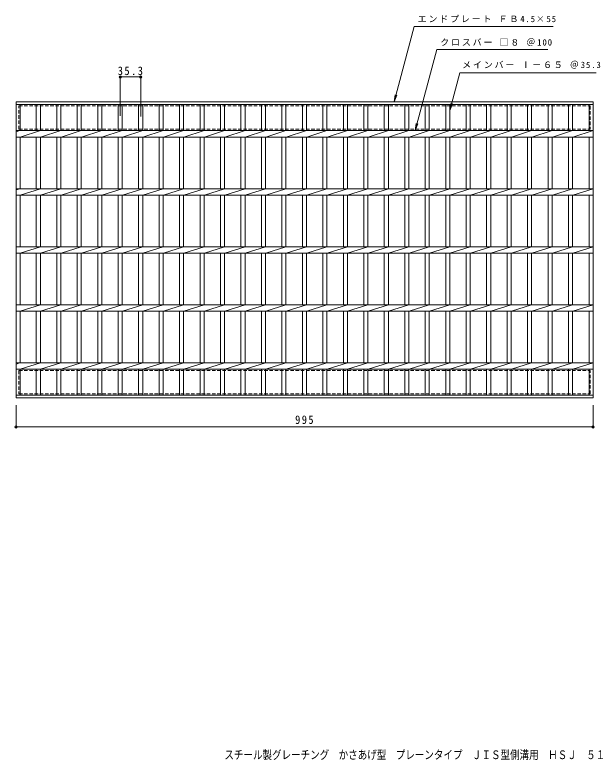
# Model space of a CAD drawing. Units: millimetres, scale not verified. Extents: x -826 to 823, y -684 to 599.
# Drawn here: x -826 to 182, y -684 to 599 of the extents above; entities that cross this region are included whole.
import ezdxf
from ezdxf.enums import TextEntityAlignment as Align

# ---------------------------------------------------------------- set-up
doc = ezdxf.new("R2010")
doc.units = ezdxf.units.MM
doc.header["$LTSCALE"] = 5
doc.header["$PDMODE"] = 32
doc.header["$PDSIZE"] = 4
doc.linetypes.add('DASHED1', pattern=[1.8, 1.2, -0.6])
for name, color, linetype, lineweight in [('1-1_1-1ﾚｲﾔ', 2, 'Continuous', 9), ('1-2_1-2ﾚｲﾔ', 3, 'Continuous', 9), ('1-4_1-4ﾚｲﾔ', 7, 'Continuous', 9)]:
    doc.layers.add(name, color=color, linetype=linetype, lineweight=lineweight)
doc.layers.add('F-5_F-5ﾚｲﾔ', color=2, linetype='Continuous')
doc.styles.add('ＭＳ ゴシック', font='')
doc.styles.get('ＭＳ ゴシック').set_extended_font_data('MS Gothic')

msp = doc.modelspace()

# ---------------------------------------------------------------- linework, layer by layer
at = {"layer": '1-1_1-1ﾚｲﾔ', "linetype": 'DASHED1'}
for p, q in [((166.318, 442.435), (166.318, 402.435)), ((-818.683, 402.435), (166.318, 402.435)), ((-818.683, -13.565), (166.318, -13.565)), ((166.318, -53.565), (166.318, -13.565))]:
    msp.add_line(p, q, dxfattribs=at)
for points in [[(-818.683, 402.435), (-818.683, 442.435), (166.318, 442.435)], [(-818.683, -13.565), (-818.683, -53.565), (166.318, -53.565)]]:
    msp.add_lwpolyline(points, dxfattribs=at)
at = {"layer": '1-2_1-2ﾚｲﾔ'}
for p, q in [((-823.683, 449.435), (171.318, 449.435)), ((-823.683, -60.565), (-823.683, 449.435)), ((171.318, 449.435), (171.318, -60.565)), ((-823.683, 444.935), (171.318, 444.935)), ((-816.682, 399.935), (-816.682, 444.935)), ((-788.782, 444.935), (-788.782, 399.935)), ((-781.782, 444.935), (-781.782, 399.935)), ((-753.482, 444.935), (-753.482, 399.935)), ((-746.482, 444.935), (-746.482, 399.935)), ((-718.182, 444.935), (-718.182, 399.935)), ((-711.182, 444.935), (-711.182, 399.935)), ((-682.882, 444.935), (-682.882, 399.935)), ((-675.882, 444.935), (-675.882, 399.935)), ((-647.582, 444.935), (-647.582, 399.935)), ((-640.582, 444.935), (-640.582, 399.935)), ((-612.282, 444.935), (-612.282, 399.935)), ((-605.282, 444.935), (-605.282, 399.935)), ((-576.982, 444.935), (-576.982, 399.935)), ((-569.982, 444.935), (-569.982, 399.935)), ((-541.682, 444.935), (-541.682, 399.935)), ((-534.682, 444.935), (-534.682, 399.935)), ((-506.382, 444.935), (-506.382, 399.935)), ((-499.382, 444.935), (-499.382, 399.935)), ((-471.082, 444.935), (-471.082, 399.935)), ((-464.082, 444.935), (-464.082, 399.935)), ((-435.782, 444.935), (-435.782, 399.935)), ((-428.782, 444.935), (-428.782, 399.935)), ((-400.482, 444.935), (-400.482, 399.935)), ((-393.482, 444.935), (-393.482, 399.935)), ((-365.182, 444.935), (-365.182, 399.935)), ((-358.182, 444.935), (-358.182, 399.935)), ((-329.882, 444.935), (-329.882, 399.935)), ((-322.882, 444.935), (-322.882, 399.935)), ((-294.582, 444.935), (-294.582, 399.935)), ((-287.582, 444.935), (-287.582, 399.935)), ((-259.282, 444.935), (-259.282, 399.935)), ((-252.282, 444.935), (-252.282, 399.935)), ((-223.983, 444.935), (-223.983, 399.935)), ((-216.983, 444.935), (-216.983, 399.935)), ((-188.682, 444.935), (-188.682, 399.935)), ((-181.682, 444.935), (-181.682, 399.935)), ((-153.382, 444.935), (-153.382, 399.935)), ((-146.382, 444.935), (-146.382, 399.935)), ((-118.083, 444.935), (-118.083, 399.935)), ((-111.083, 444.935), (-111.083, 399.935)), ((-82.783, 444.935), (-82.783, 399.935)), ((-75.783, 444.935), (-75.783, 399.935)), ((-47.483, 444.935), (-47.483, 399.935)), ((-40.483, 444.935), (-40.483, 399.935)), ((-12.183, 444.935), (-12.183, 399.935)), ((-5.183, 444.935), (-5.183, 399.935)), ((23.118, 444.935), (23.118, 399.935)), ((30.118, 444.935), (30.118, 399.935)), ((58.418, 444.935), (58.418, 399.935)), ((65.418, 444.935), (65.418, 399.935)), ((93.717, 444.935), (93.717, 399.935)), ((100.718, 444.935), (100.718, 399.935)), ((129.017, 444.935), (129.017, 399.935)), ((136.018, 444.935), (136.018, 399.935)), ((164.317, 444.935), (164.317, 399.935)), ((-823.683, 399.935), (171.318, 399.935)), ((-823.683, 397.854), (-817.082, 399.935)), ((-816.682, 388.936), (-781.782, 399.935)), ((-781.382, 388.936), (-746.483, 399.935)), ((-746.082, 388.936), (-711.182, 399.935)), ((-710.782, 388.936), (-675.882, 399.935)), ((-675.483, 388.936), (-640.583, 399.935)), ((-640.182, 388.936), (-605.282, 399.935)), ((-604.882, 388.936), (-569.982, 399.935)), ((-569.582, 388.936), (-534.683, 399.935)), ((-534.282, 388.936), (-499.382, 399.935)), ((-498.982, 388.936), (-464.082, 399.935)), ((-463.683, 388.936), (-428.783, 399.935)), ((-428.382, 388.936), (-393.482, 399.935)), ((-393.082, 388.936), (-358.182, 399.935)), ((-357.782, 388.936), (-322.883, 399.935)), ((-322.482, 388.936), (-287.582, 399.935)), ((-287.183, 388.936), (-252.283, 399.935)), ((-251.882, 388.936), (-216.983, 399.935)), ((-216.582, 388.936), (-181.682, 399.935)), ((-181.283, 388.936), (-146.383, 399.935)), ((-145.983, 388.936), (-111.083, 399.935)), ((-110.682, 388.936), (-75.783, 399.935)), ((-75.382, 388.936), (-40.483, 399.935)), ((-40.082, 388.936), (-5.183, 399.935)), ((-4.782, 388.936), (30.118, 399.935)), ((30.518, 388.936), (65.418, 399.935)), ((65.817, 388.936), (100.718, 399.935)), ((101.118, 388.936), (136.017, 399.935)), ((136.417, 388.936), (171.317, 399.935)), ((-823.683, 388.936), (171.318, 388.936)), ((-816.682, 299.935), (-816.682, 388.936)), ((-788.782, 388.936), (-788.782, 299.935)), ((-781.782, 388.936), (-781.782, 299.935)), ((-753.482, 388.936), (-753.482, 299.935)), ((-746.482, 388.936), (-746.482, 299.935)), ((-718.182, 388.936), (-718.182, 299.935)), ((-711.182, 388.936), (-711.182, 299.935)), ((-682.882, 388.936), (-682.882, 299.935)), ((-675.882, 388.936), (-675.882, 299.935)), ((-647.582, 388.936), (-647.582, 299.935)), ((-640.582, 388.936), (-640.582, 299.935)), ((-612.282, 388.936), (-612.282, 299.935)), ((-605.282, 388.936), (-605.282, 299.935)), ((-576.982, 388.936), (-576.982, 299.935)), ((-569.982, 388.936), (-569.982, 299.935)), ((-541.682, 388.936), (-541.682, 299.935)), ((-534.682, 388.936), (-534.682, 299.935)), ((-506.382, 388.936), (-506.382, 299.935)), ((-499.382, 388.936), (-499.382, 299.935)), ((-471.082, 388.936), (-471.082, 299.935)), ((-464.082, 388.936), (-464.082, 299.935)), ((-435.782, 388.936), (-435.782, 299.935)), ((-428.782, 388.936), (-428.782, 299.935)), ((-400.482, 388.936), (-400.482, 299.935)), ((-393.482, 388.936), (-393.482, 299.935)), ((-365.182, 388.936), (-365.182, 299.935)), ((-358.182, 388.936), (-358.182, 299.935)), ((-329.882, 388.936), (-329.882, 299.935)), ((-322.882, 388.936), (-322.882, 299.935)), ((-294.582, 388.936), (-294.582, 299.935)), ((-287.582, 388.936), (-287.582, 299.935)), ((-259.282, 388.936), (-259.282, 299.935)), ((-252.282, 388.936), (-252.282, 299.935)), ((-223.983, 388.936), (-223.983, 299.935)), ((-216.983, 388.936), (-216.983, 299.935)), ((-188.682, 388.936), (-188.682, 299.935)), ((-181.682, 388.936), (-181.682, 299.935)), ((-153.382, 388.936), (-153.382, 299.935)), ((-146.382, 388.936), (-146.382, 299.935)), ((-118.083, 388.936), (-118.083, 299.935)), ((-111.083, 388.936), (-111.083, 299.935)), ((-82.783, 388.936), (-82.783, 299.935)), ((-75.783, 388.936), (-75.783, 299.935)), ((-47.483, 388.936), (-47.483, 299.935)), ((-40.483, 388.936), (-40.483, 299.935)), ((-12.183, 388.936), (-12.183, 299.935)), ((-5.183, 388.936), (-5.183, 299.935)), ((23.118, 388.936), (23.118, 299.935)), ((30.118, 388.936), (30.118, 299.935)), ((58.418, 388.936), (58.418, 299.935)), ((65.418, 388.936), (65.418, 299.935)), ((93.717, 388.936), (93.717, 299.935)), ((100.718, 388.936), (100.718, 299.935)), ((129.017, 388.936), (129.017, 299.935)), ((136.018, 388.936), (136.018, 299.935)), ((164.317, 388.936), (164.317, 299.935)), ((-823.683, 299.935), (171.318, 299.935)), ((-823.683, 297.855), (-817.082, 299.935)), ((-816.682, 288.935), (-781.782, 299.935)), ((-781.382, 288.935), (-746.483, 299.935)), ((-746.082, 288.935), (-711.182, 299.935)), ((-710.782, 288.935), (-675.882, 299.935)), ((-675.483, 288.935), (-640.583, 299.935)), ((-640.182, 288.935), (-605.282, 299.935)), ((-604.882, 288.935), (-569.982, 299.935)), ((-569.582, 288.935), (-534.683, 299.935)), ((-534.282, 288.935), (-499.382, 299.935)), ((-498.982, 288.935), (-464.082, 299.935)), ((-463.683, 288.935), (-428.783, 299.935)), ((-428.382, 288.935), (-393.482, 299.935)), ((-393.082, 288.935), (-358.182, 299.935)), ((-357.782, 288.935), (-322.883, 299.935)), ((-322.482, 288.935), (-287.582, 299.935)), ((-287.183, 288.935), (-252.283, 299.935)), ((-251.882, 288.935), (-216.983, 299.935)), ((-216.582, 288.935), (-181.682, 299.935)), ((-181.283, 288.935), (-146.383, 299.935)), ((-145.983, 288.935), (-111.083, 299.935)), ((-110.682, 288.935), (-75.783, 299.935)), ((-75.382, 288.935), (-40.483, 299.935)), ((-40.082, 288.935), (-5.183, 299.935)), ((-4.782, 288.935), (30.118, 299.935)), ((30.518, 288.935), (65.418, 299.935)), ((65.817, 288.935), (100.718, 299.935)), ((101.118, 288.935), (136.017, 299.935)), ((136.417, 288.935), (171.317, 299.935)), ((-823.683, 288.934), (171.318, 288.934)), ((-816.682, 199.934), (-816.682, 288.934)), ((-788.782, 288.934), (-788.782, 199.934)), ((-781.782, 288.934), (-781.782, 199.934)), ((-753.482, 288.934), (-753.482, 199.934)), ((-746.482, 288.934), (-746.482, 199.934)), ((-718.182, 288.934), (-718.182, 199.934)), ((-711.182, 288.934), (-711.182, 199.934)), ((-682.882, 288.934), (-682.882, 199.934)), ((-675.882, 288.934), (-675.882, 199.934)), ((-647.582, 288.934), (-647.582, 199.934)), ((-640.582, 288.934), (-640.582, 199.934)), ((-612.282, 288.934), (-612.282, 199.934)), ((-605.282, 288.934), (-605.282, 199.934)), ((-576.982, 288.934), (-576.982, 199.934)), ((-569.982, 288.934), (-569.982, 199.934)), ((-541.682, 288.934), (-541.682, 199.934)), ((-534.682, 288.934), (-534.682, 199.934)), ((-506.382, 288.934), (-506.382, 199.934)), ((-499.382, 288.934), (-499.382, 199.934)), ((-471.082, 288.934), (-471.082, 199.934)), ((-464.082, 288.934), (-464.082, 199.934)), ((-435.782, 288.934), (-435.782, 199.934)), ((-428.782, 288.934), (-428.782, 199.934)), ((-400.482, 288.934), (-400.482, 199.934)), ((-393.482, 288.934), (-393.482, 199.934)), ((-365.182, 288.934), (-365.182, 199.934)), ((-358.182, 288.934), (-358.182, 199.934)), ((-329.882, 288.934), (-329.882, 199.934)), ((-322.882, 288.934), (-322.882, 199.934)), ((-294.582, 288.934), (-294.582, 199.934)), ((-287.582, 288.934), (-287.582, 199.934)), ((-259.282, 288.934), (-259.282, 199.934)), ((-252.282, 288.934), (-252.282, 199.934)), ((-223.983, 288.934), (-223.983, 199.934)), ((-216.983, 288.934), (-216.983, 199.934)), ((-188.682, 288.934), (-188.682, 199.934)), ((-181.682, 288.934), (-181.682, 199.934)), ((-153.382, 288.934), (-153.382, 199.934)), ((-146.382, 288.934), (-146.382, 199.934)), ((-118.083, 288.934), (-118.083, 199.934)), ((-111.083, 288.934), (-111.083, 199.934)), ((-82.783, 288.934), (-82.783, 199.934)), ((-75.783, 288.934), (-75.783, 199.934)), ((-47.483, 288.934), (-47.483, 199.934)), ((-40.483, 288.934), (-40.483, 199.934)), ((-12.183, 288.934), (-12.183, 199.934)), ((-5.183, 288.934), (-5.183, 199.934)), ((23.118, 288.934), (23.118, 199.934)), ((30.118, 288.934), (30.118, 199.934)), ((58.418, 288.934), (58.418, 199.934)), ((65.418, 288.934), (65.418, 199.934)), ((93.717, 288.934), (93.717, 199.934)), ((100.718, 288.934), (100.718, 199.934)), ((129.017, 288.934), (129.017, 199.934)), ((136.018, 288.934), (136.018, 199.934)), ((164.317, 288.934), (164.317, 199.934)), ((-823.683, 199.935), (171.318, 199.935)), ((-816.682, 188.935), (-781.782, 199.935)), ((-781.382, 188.935), (-746.483, 199.935)), ((-746.082, 188.935), (-711.182, 199.935)), ((-710.782, 188.935), (-675.882, 199.935)), ((-675.483, 188.935), (-640.583, 199.935)), ((-640.182, 188.935), (-605.282, 199.935)), ((-604.882, 188.935), (-569.982, 199.935)), ((-569.582, 188.935), (-534.683, 199.935)), ((-534.282, 188.935), (-499.382, 199.935)), ((-498.982, 188.935), (-464.082, 199.935)), ((-463.683, 188.935), (-428.783, 199.935)), ((-428.382, 188.935), (-393.482, 199.935)), ((-393.082, 188.935), (-358.182, 199.935)), ((-357.782, 188.935), (-322.883, 199.935)), ((-322.482, 188.935), (-287.582, 199.935)), ((-287.183, 188.935), (-252.283, 199.935)), ((-251.882, 188.935), (-216.983, 199.935)), ((-216.582, 188.935), (-181.682, 199.935)), ((-181.283, 188.935), (-146.383, 199.935)), ((-145.983, 188.935), (-111.083, 199.935)), ((-110.682, 188.935), (-75.783, 199.935)), ((-75.382, 188.935), (-40.483, 199.935)), ((-40.082, 188.935), (-5.183, 199.935)), ((-4.782, 188.935), (30.118, 199.935)), ((30.518, 188.935), (65.418, 199.935)), ((65.817, 188.935), (100.718, 199.935)), ((101.118, 188.935), (136.017, 199.935)), ((136.417, 188.935), (171.317, 199.935)), ((-823.683, 188.935), (171.318, 188.935)), ((-816.682, 99.935), (-816.682, 188.935)), ((-788.782, 188.935), (-788.782, 99.935)), ((-781.782, 188.935), (-781.782, 99.935)), ((-753.482, 188.935), (-753.482, 99.935)), ((-746.482, 188.935), (-746.482, 99.935)), ((-718.182, 188.935), (-718.182, 99.935)), ((-711.182, 188.935), (-711.182, 99.935)), ((-682.882, 188.935), (-682.882, 99.935)), ((-675.882, 188.935), (-675.882, 99.935)), ((-647.582, 188.935), (-647.582, 99.935)), ((-640.582, 188.935), (-640.582, 99.935)), ((-612.282, 188.935), (-612.282, 99.935)), ((-605.282, 188.935), (-605.282, 99.935)), ((-576.982, 188.935), (-576.982, 99.935)), ((-569.982, 188.935), (-569.982, 99.935)), ((-541.682, 188.935), (-541.682, 99.935)), ((-534.682, 188.935), (-534.682, 99.935)), ((-506.382, 188.935), (-506.382, 99.935)), ((-499.382, 188.935), (-499.382, 99.935)), ((-471.082, 188.935), (-471.082, 99.935)), ((-464.082, 188.935), (-464.082, 99.935)), ((-435.782, 188.935), (-435.782, 99.935)), ((-428.782, 188.935), (-428.782, 99.935)), ((-400.482, 188.935), (-400.482, 99.935)), ((-393.482, 188.935), (-393.482, 99.935)), ((-365.182, 188.935), (-365.182, 99.935)), ((-358.182, 188.935), (-358.182, 99.935)), ((-329.882, 188.935), (-329.882, 99.935)), ((-322.882, 188.935), (-322.882, 99.935)), ((-294.582, 188.935), (-294.582, 99.935)), ((-287.582, 188.935), (-287.582, 99.935)), ((-259.282, 188.935), (-259.282, 99.935)), ((-252.282, 188.935), (-252.282, 99.935)), ((-223.983, 188.935), (-223.983, 99.935)), ((-216.983, 188.935), (-216.983, 99.935)), ((-188.682, 188.935), (-188.682, 99.935)), ((-181.682, 188.935), (-181.682, 99.935)), ((-153.382, 188.935), (-153.382, 99.935)), ((-146.382, 188.935), (-146.382, 99.935)), ((-118.083, 188.935), (-118.083, 99.935)), ((-111.083, 188.935), (-111.083, 99.935)), ((-82.783, 188.935), (-82.783, 99.935)), ((-75.783, 188.935), (-75.783, 99.935)), ((-47.483, 188.935), (-47.483, 99.935)), ((-40.483, 188.935), (-40.483, 99.935)), ((-12.183, 188.935), (-12.183, 99.935)), ((-5.183, 188.935), (-5.183, 99.935)), ((23.118, 188.935), (23.118, 99.935)), ((30.118, 188.935), (30.118, 99.935)), ((58.418, 188.935), (58.418, 99.935)), ((65.418, 188.935), (65.418, 99.935)), ((93.717, 188.935), (93.717, 99.935)), ((100.718, 188.935), (100.718, 99.935)), ((129.017, 188.935), (129.017, 99.935)), ((136.018, 188.935), (136.018, 99.935)), ((164.317, 188.935), (164.317, 99.935)), ((-823.683, 99.935), (171.318, 99.935)), ((-816.682, 88.935), (-781.782, 99.935)), ((-781.382, 88.935), (-746.483, 99.935)), ((-746.082, 88.935), (-711.182, 99.935)), ((-710.782, 88.935), (-675.882, 99.935)), ((-675.483, 88.935), (-640.583, 99.935)), ((-640.182, 88.935), (-605.282, 99.935)), ((-604.882, 88.935), (-569.982, 99.935)), ((-569.582, 88.935), (-534.683, 99.935)), ((-534.282, 88.935), (-499.382, 99.935)), ((-498.982, 88.935), (-464.082, 99.935)), ((-463.683, 88.935), (-428.783, 99.935)), ((-428.382, 88.935), (-393.482, 99.935)), ((-393.082, 88.935), (-358.182, 99.935)), ((-357.782, 88.935), (-322.883, 99.935)), ((-322.482, 88.935), (-287.582, 99.935)), ((-287.183, 88.935), (-252.283, 99.935)), ((-251.882, 88.935), (-216.983, 99.935)), ((-216.582, 88.935), (-181.682, 99.935)), ((-181.283, 88.935), (-146.383, 99.935)), ((-145.983, 88.935), (-111.083, 99.935)), ((-110.682, 88.935), (-75.783, 99.935)), ((-75.382, 88.935), (-40.483, 99.935)), ((-40.082, 88.935), (-5.183, 99.935)), ((-4.782, 88.935), (30.118, 99.935)), ((30.518, 88.935), (65.418, 99.935)), ((65.817, 88.935), (100.718, 99.935)), ((101.118, 88.935), (136.017, 99.935)), ((136.417, 88.935), (171.317, 99.935)), ((-823.683, 88.935), (171.318, 88.935)), ((-816.682, -0.065), (-816.682, 88.935)), ((-788.782, 88.935), (-788.782, -0.065)), ((-781.782, 88.935), (-781.782, -0.065)), ((-753.482, 88.935), (-753.482, -0.065)), ((-746.482, 88.935), (-746.482, -0.065)), ((-718.182, 88.935), (-718.182, -0.065)), ((-711.182, 88.935), (-711.182, -0.065)), ((-682.882, 88.935), (-682.882, -0.065)), ((-675.882, 88.935), (-675.882, -0.065)), ((-647.582, 88.935), (-647.582, -0.065)), ((-640.582, 88.935), (-640.582, -0.065)), ((-612.282, 88.935), (-612.282, -0.065)), ((-605.282, 88.935), (-605.282, -0.065)), ((-576.982, 88.935), (-576.982, -0.065)), ((-569.982, 88.935), (-569.982, -0.065)), ((-541.682, 88.935), (-541.682, -0.065)), ((-534.682, 88.935), (-534.682, -0.065)), ((-506.382, 88.935), (-506.382, -0.065)), ((-499.382, 88.935), (-499.382, -0.065)), ((-471.082, 88.935), (-471.082, -0.065)), ((-464.082, 88.935), (-464.082, -0.065)), ((-435.782, 88.935), (-435.782, -0.065)), ((-428.782, 88.935), (-428.782, -0.065)), ((-400.482, 88.935), (-400.482, -0.065)), ((-393.482, 88.935), (-393.482, -0.065)), ((-365.182, 88.935), (-365.182, -0.065)), ((-358.182, 88.935), (-358.182, -0.065)), ((-329.882, 88.935), (-329.882, -0.065)), ((-322.882, 88.935), (-322.882, -0.065)), ((-294.582, 88.935), (-294.582, -0.065)), ((-287.582, 88.935), (-287.582, -0.065)), ((-259.282, 88.935), (-259.282, -0.065)), ((-252.282, 88.935), (-252.282, -0.065)), ((-223.983, 88.935), (-223.983, -0.065)), ((-216.983, 88.935), (-216.983, -0.065)), ((-188.682, 88.935), (-188.682, -0.065)), ((-181.682, 88.935), (-181.682, -0.065)), ((-153.382, 88.935), (-153.382, -0.065)), ((-146.382, 88.935), (-146.382, -0.065)), ((-118.083, 88.935), (-118.083, -0.065)), ((-111.083, 88.935), (-111.083, -0.065)), ((-82.783, 88.935), (-82.783, -0.065)), ((-75.783, 88.935), (-75.783, -0.065)), ((-47.483, 88.935), (-47.483, -0.065)), ((-40.483, 88.935), (-40.483, -0.065)), ((-12.183, 88.935), (-12.183, -0.065)), ((-5.183, 88.935), (-5.183, -0.065)), ((23.118, 88.935), (23.118, -0.065)), ((30.118, 88.935), (30.118, -0.065)), ((58.418, 88.935), (58.418, -0.065)), ((65.418, 88.935), (65.418, -0.065)), ((93.717, 88.935), (93.717, -0.065)), ((100.718, 88.935), (100.718, -0.065)), ((129.017, 88.935), (129.017, -0.065)), ((136.018, 88.935), (136.018, -0.065)), ((164.317, 88.935), (164.317, -0.065)), ((-823.683, -0.065), (171.318, -0.065)), ((-823.683, -2.145), (-817.082, -0.065)), ((-823.683, -11.065), (171.318, -11.065)), ((-816.682, -11.065), (-781.782, -0.065)), ((-816.682, -56.065), (-816.682, -11.065)), ((-788.782, -11.065), (-788.782, -56.065)), ((-781.782, -11.065), (-781.782, -56.065)), ((-781.382, -11.065), (-746.483, -0.065)), ((-753.482, -11.065), (-753.482, -56.065)), ((-746.482, -11.065), (-746.482, -56.065)), ((-746.082, -11.065), (-711.182, -0.065)), ((-718.182, -11.065), (-718.182, -56.065)), ((-711.182, -11.065), (-711.182, -56.065)), ((-710.782, -11.065), (-675.882, -0.065)), ((-682.882, -11.065), (-682.882, -56.065)), ((-675.882, -11.065), (-675.882, -56.065)), ((-675.483, -11.065), (-640.583, -0.065)), ((-647.582, -11.065), (-647.582, -56.065)), ((-640.582, -11.065), (-640.582, -56.065)), ((-640.182, -11.065), (-605.282, -0.065)), ((-612.282, -11.065), (-612.282, -56.065)), ((-605.282, -11.065), (-605.282, -56.065)), ((-604.882, -11.065), (-569.982, -0.065)), ((-576.982, -11.065), (-576.982, -56.065)), ((-569.982, -11.065), (-569.982, -56.065)), ((-569.582, -11.065), (-534.683, -0.065)), ((-541.682, -11.065), (-541.682, -56.065)), ((-534.682, -11.065), (-534.682, -56.065)), ((-534.282, -11.065), (-499.382, -0.065)), ((-506.382, -11.065), (-506.382, -56.065)), ((-499.382, -11.065), (-499.382, -56.065)), ((-498.982, -11.065), (-464.082, -0.065)), ((-471.082, -11.065), (-471.082, -56.065)), ((-464.082, -11.065), (-464.082, -56.065)), ((-463.683, -11.065), (-428.783, -0.065)), ((-435.782, -11.065), (-435.782, -56.065)), ((-428.782, -11.065), (-428.782, -56.065)), ((-428.382, -11.065), (-393.482, -0.065)), ((-400.482, -11.065), (-400.482, -56.065)), ((-393.482, -11.065), (-393.482, -56.065)), ((-393.082, -11.065), (-358.182, -0.065)), ((-365.182, -11.065), (-365.182, -56.065)), ((-358.182, -11.19), (-358.182, -56.065)), ((-357.782, -11.065), (-322.883, -0.065)), ((-329.882, -11.065), (-329.882, -56.065)), ((-322.882, -11.065), (-322.882, -56.065)), ((-322.482, -11.065), (-287.582, -0.065)), ((-294.582, -11.065), (-294.582, -56.065)), ((-287.582, -11.065), (-287.582, -56.065)), ((-287.183, -11.065), (-252.283, -0.065)), ((-259.282, -11.065), (-259.282, -56.065)), ((-252.282, -11.065), (-252.282, -56.065)), ((-251.882, -11.065), (-216.983, -0.065)), ((-223.983, -11.065), (-223.983, -56.065)), ((-216.983, -11.065), (-216.983, -56.065)), ((-216.582, -11.065), (-181.682, -0.065)), ((-188.682, -11.065), (-188.682, -56.065)), ((-181.682, -11.065), (-181.682, -56.065)), ((-181.283, -11.065), (-146.383, -0.065)), ((-153.382, -11.065), (-153.382, -56.065)), ((-146.382, -11.065), (-146.382, -56.065)), ((-145.983, -11.065), (-111.083, -0.065)), ((-118.083, -11.065), (-118.083, -56.065)), ((-111.083, -11.065), (-111.083, -56.065)), ((-110.682, -11.065), (-75.783, -0.065)), ((-82.783, -11.065), (-82.783, -56.065)), ((-75.783, -11.065), (-75.783, -56.065)), ((-75.382, -11.065), (-40.483, -0.065)), ((-47.483, -11.065), (-47.483, -56.065)), ((-40.483, -11.065), (-40.483, -56.065)), ((-40.082, -11.065), (-5.183, -0.065)), ((-12.183, -11.065), (-12.183, -56.065)), ((-5.183, -11.065), (-5.183, -56.065)), ((-4.782, -11.065), (30.118, -0.065)), ((23.118, -11.065), (23.118, -56.065)), ((30.118, -11.065), (30.118, -56.065)), ((30.518, -11.065), (65.418, -0.065)), ((58.418, -11.065), (58.418, -56.065)), ((65.418, -11.065), (65.418, -56.065)), ((65.817, -11.065), (100.718, -0.065)), ((93.717, -11.065), (93.717, -56.065)), ((100.718, -11.065), (100.718, -56.065)), ((101.118, -11.065), (136.017, -0.065)), ((129.017, -11.065), (129.017, -56.065)), ((136.018, -11.065), (136.018, -56.065)), ((136.417, -11.065), (171.317, -0.065)), ((164.317, -11.065), (164.317, -56.065)), ((171.318, -56.065), (-823.683, -56.065)), ((171.318, -60.565), (-823.683, -60.565))]:
    msp.add_line(p, q, dxfattribs=at)
at = {"layer": '1-4_1-4ﾚｲﾔ'}
for p, q in [((-135.427, 399.935), (-98.048, 539.435)), ((-98.048, 539.435), (93.189, 539.435)), ((-644.082, 425.229), (-644.082, 493.932)), ((-644.082, 492.432), (-608.782, 492.432)), ((-608.782, 423.979), (-608.782, 493.932)), ((-75.783, 434.358), (-58.346, 499.435)), ((-58.346, 499.435), (176.71, 499.435)), ((-171.745, 449.435), (-170.114, 461.828)), ((-171.745, 449.435), (-166.962, 460.983)), ((-75.783, 434.358), (-74.151, 446.751)), ((-75.783, 434.358), (-70.999, 445.906)), ((-135.427, 399.935), (-133.796, 412.328)), ((-135.427, 399.935), (-130.644, 411.484)), ((-823.683, -73.065), (-823.683, -112.065)), ((171.318, -73.065), (171.318, -112.065)), ((-823.683, -110.565), (171.318, -110.565))]:
    msp.add_line(p, q, dxfattribs=at)
msp.add_lwpolyline([(-171.745, 449.435), (-136.912, 579.435), (102.342, 579.435)], dxfattribs=at)
for p in [(-644.082, 492.432), (-608.782, 492.432), (-823.683, -110.565), (171.318, -110.565)]:
    msp.add_point(p, dxfattribs=at)

# ---------------------------------------------------------------- texts
at = {"layer": '1-4_1-4ﾚｲﾔ', "char_height": 11, "attachment_point": 7, "style": 'ＭＳ ゴシック'}
for s, insert in [('\\T1.21;エンドプレート\\~ＦＢ4.5×55', (-131.057, 586.148)), ('\\T1.21;クロスバー\\~□８\\~＠100', (-92.157, 545.424)), ('\\T1.21;メインバー\\~Ⅰ－６５\\~＠35.3', (-54.401, 506.671))]:
    msp.add_mtext(s, dxfattribs=dict(at, insert=insert))
at = {"layer": '1-4_1-4ﾚｲﾔ', "color": 2, "char_height": 14.66, "attachment_point": 7, "style": 'ＭＳ ゴシック'}
for s, insert in [('\\T1.28;\\W0.9;35.3', (-648.307, 495.432)), ('\\T1.27;\\W0.9;995', (-342.432, -105.565))]:
    msp.add_mtext(s, dxfattribs=dict(at, insert=insert))
at = {"layer": 'F-5_F-5ﾚｲﾔ', "style": 'ＭＳ ゴシック', "width": 0.8}
msp.add_text('スチール製グレーチング\u3000かさあげ型\u3000プレーンタイプ\u3000ＪＩＳ型側溝用\u3000ＨＳＪ\u3000５１６５Ｂ', height=14.66, dxfattribs=at).set_placement((-464.379, -687.109), align=Align.BOTTOM_LEFT)

doc.saveas('drawing.dxf')
